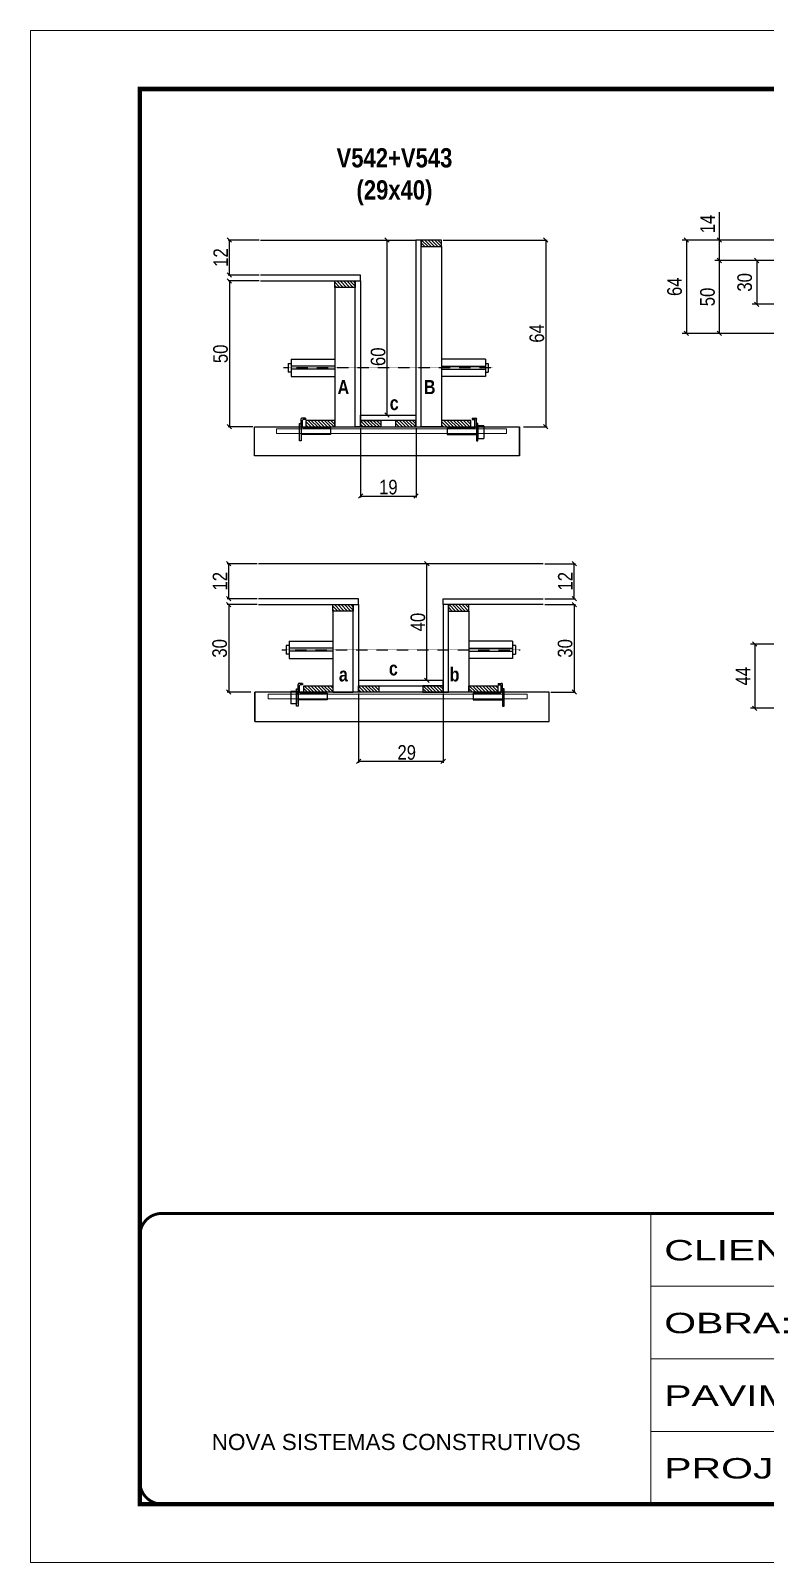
# Model space of a CAD drawing. Extents: x 3309 to 9590, y -2522 to 14608.
# Drawn here: x 6493 to 6997, y 8964 to 10014 of the extents above; entities that cross this region are included whole.
import ezdxf

# ---------------------------------------------------------------- set-up
doc = ezdxf.new("R2010")
doc.units = 0
for name, pattern in [('CONTINUO', [0]), ('DASHED', [0.75, 0.5, -0.25]), ('HIDDEN', [0.375, 0.25, -0.125])]:
    doc.linetypes.add(name, pattern=pattern)
for name, color, linetype in [('barrote', 251, 'Continuous'), ('COTA', 241, 'Continuous'), ('detalhes', 4, 'Continuous'), ('NOMENCLATURA', 7, 'Continuous'), ('Painéis', 200, 'Continuous'), ('presilha', 1, 'Continuous'), ('SARR_2.2x10', 60, 'Continuous'), ('SARR_2.2x7', 40, 'Continuous'), ('SARR_3.5x7', 81, 'Continuous'), ('TENSOR', 3, 'Continuous')]:
    doc.layers.add(name, color=color, linetype=linetype)
for name, color, linetype, lineweight in [('CONCRETO', 251, 'Continuous', 25), ('Folhas', 255, 'Continuous', 9), ('SARRAFO DE PRESSAO', 251, 'DASHED', 9), ('SCO-___-LAJ', 2, 'Continuous', 0)]:
    doc.layers.add(name, color=color, linetype=linetype, lineweight=lineweight)
doc.styles.add('ARIAL', font='arial.ttf')
doc.styles.add('COTA TECNICA', font='techl___.ttf', dxfattribs={"height": 10})
doc.styles.add('COTA TECNICA 2X', font='techl___.ttf', dxfattribs={"height": 10})
doc.styles.add('TECNICA', font='techb___.ttf', dxfattribs={"height": 10})
doc.styles.add('Tecnologia', font='')
doc.styles.get('Tecnologia').set_extended_font_data('Forgotten Futurist')
doc.dimstyles.new('PAINEL', dxfattribs={"dimtxt": 10, "dimasz": 3, "dimexe": 3, "dimexo": 3, "dimgap": 3, "dimtad": 1, "dimdec": 1, "dimzin": 12, "dimdsep": 46, "dimtxsty": 'COTA TECNICA', "dimblk1": 'OBLIQUE', "dimblk2": 'OBLIQUE', "dimsah": 1, "dimcen": 0.9, "dimclrd": 4, "dimclre": 4, "dimclrt": 240, "dimadec": 1, "dimazin": 3, "dimtfac": 1, "dimtdec": 1, "dimtmove": 0, "dimatfit": 3, "dimfxl": 1, "dimtolj": 1, "dimtzin": 12, "dimarcsym": 0})
doc.dimstyles.new('SECAO', dxfattribs={"dimscale": 0.333333, "dimtxt": 5, "dimasz": 9, "dimexe": 3, "dimexo": 3, "dimgap": 3, "dimtad": 1, "dimdec": 1, "dimlfac": 0.5, "dimzin": 12, "dimdsep": 46, "dimtxsty": 'COTA TECNICA 2X', "dimblk1": 'OBLIQUE', "dimblk2": 'OBLIQUE', "dimsah": 1, "dimcen": 0.9, "dimclrd": 4, "dimclre": 4, "dimclrt": 240, "dimadec": 1, "dimazin": 3, "dimtfac": 1, "dimtdec": 1, "dimtmove": 0, "dimatfit": 3, "dimfxl": 1, "dimtolj": 1, "dimtzin": 12, "dimarcsym": 0})
pattern_1 = [(135, (39954.7894, -113770.1846), (-1.122532015, -1.122532015), [])]

# ---------------------------------------------------------------- blocks, each defined once
blk = doc.blocks.new('9999999999')
at = {"color": 30, "linetype": 'CONTINUO'}
for p, q in [((98564.6, 34230.2), (98564.6, 34429.4)), ((98564.6, 34379.6), (99584, 34379.6)), ((98564.6, 34329.8), (99488, 34329.8)), ((98564.6, 34280), (99488, 34280))]:
    blk.add_line(p, q, dxfattribs=at)
at = {"color": 30, "linetype": 'CONTINUO', "const_width": 2}
blk.add_lwpolyline([(99584, 34230.2), (99584, 34414.4, 0.414214), (99569, 34429.4), (98229, 34429.4, 0.414214), (98214, 34414.4), (98214, 34245.2, 0.414214), (98229, 34230.2), (99584, 34230.2)], format="xyb", dxfattribs=at)
at = {"layer": 'Folhas'}
blk.add_lwpolyline([(98139, 34190.2), (99624, 34190.2), (99624, 35240.2), (98139, 35240.2)], close=True, dxfattribs=at)
at = {"layer": 'Folhas', "color": 30, "const_width": 3}
blk.add_lwpolyline([(98214, 34230.2), (99584, 34230.2), (99584, 35200.2), (98214, 35200.2)], close=True, dxfattribs=at)
at = {"color": 7, "linetype": 'Continuous', "ltscale": 5, "style": 'ARIAL'}
blk.add_text('NOVA SISTEMAS CONSTRUTIVOS', height=11.059, dxfattribs=at).set_placement((98263.2, 34267.2))
at = {"layer": 'Folhas', "color": 7, "style": 'Tecnologia', "width": 1.5}
for s, p in [('CLIENTE:', (98573.7, 34397.2)), ('OBRA:', (98573.7, 34347.3)), ('PAVIMENTO:', (98573.7, 34297.5)), ('PROJETO:', (98573.7, 34247.7))]:
    blk.add_text(s, height=14, dxfattribs=at).set_placement(p)
blk = doc.blocks.new('_Oblique')
at = {"color": 0, "linetype": 'ByBlock', "lineweight": -2}
blk.add_line((-0.5, -0.5), (0.5, 0.5), dxfattribs=at)
blk = doc.blocks.new('*D407')
at = {"layer": 'COTA', "color": 4, "lineweight": -2, "transparency": 16777216}
for p, q in [((6719.3, 9741), (6719.3, 9693.5)), ((6757.3, 9741), (6757.3, 9693.5)), ((6719.3, 9694.5), (6757.3, 9694.5))]:
    blk.add_line(p, q, dxfattribs=at)
at = {"layer": 'Defpoints', "color": 0, "transparency": 16777216}
for p in [(6719.3, 9742), (6757.3, 9742), (6757.3, 9694.5)]:
    blk.add_point(p, dxfattribs=at)
at = {"layer": 'COTA', "color": 4, "lineweight": -2, "transparency": 16777216, "xscale": 3, "yscale": 3, "zscale": 3, "rotation": 180}
blk.add_blockref('_Oblique', (6719.3, 9694.5), dxfattribs=at)
at = {"layer": 'COTA', "color": 4, "lineweight": -2, "transparency": 16777216, "xscale": 3, "yscale": 3, "zscale": 3}
blk.add_blockref('_Oblique', (6757.3, 9694.5), dxfattribs=at)
at = {"layer": 'COTA', "color": 240, "transparency": 16777216, "insert": (6738.3, 9700.6), "char_height": 10, "attachment_point": 5, "style": 'COTA TECNICA 2X'}
blk.add_mtext('\\A1;19', dxfattribs=at)
blk = doc.blocks.new('PRESILHA METÁLICA 1')
at = {"layer": 'presilha'}
for p, q in [((7.5, 10.6), (7.5, 19.9)), ((12, 21), (8.6, 21)), ((9, 11.6), (9, 18.9)), ((12, 19.5), (9.6, 19.5)), ((12, 21), (12, 19.5)), ((0, 13), (6, 13)), ((0, 13), (0, 0)), ((6, 0), (0, 0)), ((6, 15.5), (7.5, 15.5)), ((6, -2.5), (6, 15.5)), ((6, 13), (6, 0)), ((7.5, 15.5), (7.5, -2.5)), ((37.5, 4.1), (7.5, 4.1)), ((37.5, 11), (9.6, 11)), ((37.5, 11), (37.5, 4.1)), ((7.5, -2.5), (6, -2.5))]:
    blk.add_line(p, q, dxfattribs=at)
for centre, radius, start, end in [((8.6, 19.9), 1.14, 90, 180), ((9.6, 18.9), 0.57, 90, 180), ((9.6, 11.6), 0.57, 180, 270)]:
    blk.add_arc(centre, radius, start, end, dxfattribs=at)
blk = doc.blocks.new('PRESILHA METÁLICA 2')
at = {"layer": 'presilha'}
for p, q in [((-5.2, 23.5), (-5.2, 22)), ((-5.2, 23.5), (-1.9, 23.5)), ((-5.2, 22), (-2.8, 22)), ((-2.2, 14.1), (-2.2, 21.4)), ((0.8, 18), (-0.8, 18)), ((-0.8, 18), (-0.8, 0)), ((-0.8, 14.6), (-0.8, 22.4)), ((0.8, 0), (0.8, 18)), ((-30.8, 13.5), (-30.8, 6.6)), ((-30.8, 13.5), (-2.8, 13.5)), ((-30.8, 6.6), (-0.8, 6.6)), ((-0.8, 0), (0.8, 0))]:
    blk.add_line(p, q, dxfattribs=at)
for centre, radius, start, end in [((-2.8, 21.4), 0.57, 0, 90), ((-1.9, 22.4), 1.14, 0, 90), ((-2.8, 14.1), 0.57, 270, 0)]:
    blk.add_arc(centre, radius, start, end, dxfattribs=at)
blk = doc.blocks.new('*D408')
at = {"layer": 'COTA', "color": 4, "lineweight": -2, "transparency": 16777216}
for p, q in [((6775.9, 9870), (6847.3, 9870)), ((6846.3, 9870), (6846.3, 9742)), ((6831.1, 9742), (6847.3, 9742))]:
    blk.add_line(p, q, dxfattribs=at)
at = {"layer": 'Defpoints', "color": 0, "transparency": 16777216}
for p in [(6774.9, 9870), (6830.1, 9742), (6846.3, 9742)]:
    blk.add_point(p, dxfattribs=at)
at = {"layer": 'COTA', "color": 4, "lineweight": -2, "transparency": 16777216, "xscale": 3, "yscale": 3, "zscale": 3}
for p, rotation in [((6846.3, 9870), 90), ((6846.3, 9742), 270)]:
    blk.add_blockref('_Oblique', p, dxfattribs=dict(at, rotation=rotation))
at = {"layer": 'COTA', "color": 240, "transparency": 16777216, "insert": (6840.2, 9806), "char_height": 10, "attachment_point": 5, "rotation": 90, "style": 'COTA TECNICA 2X'}
blk.add_mtext('\\A1;64', dxfattribs=at)
blk = doc.blocks.new('*D409')
at = {"layer": 'COTA', "color": 4, "lineweight": -2, "transparency": 16777216}
for p, q in [((6649.6, 9842), (6628.3, 9842)), ((6629.3, 9842), (6629.3, 9742)), ((6645.4, 9742), (6628.3, 9742))]:
    blk.add_line(p, q, dxfattribs=at)
at = {"layer": 'Defpoints', "color": 0, "transparency": 16777216}
for p in [(6650.6, 9842), (6629.3, 9742), (6646.4, 9742)]:
    blk.add_point(p, dxfattribs=at)
at = {"layer": 'COTA', "color": 4, "lineweight": -2, "transparency": 16777216, "xscale": 3, "yscale": 3, "zscale": 3}
for p, rotation in [((6629.3, 9842), 90), ((6629.3, 9742), 270)]:
    blk.add_blockref('_Oblique', p, dxfattribs=dict(at, rotation=rotation))
at = {"layer": 'COTA', "color": 240, "transparency": 16777216, "insert": (6623.2, 9792), "char_height": 10, "attachment_point": 5, "rotation": 90, "style": 'COTA TECNICA 2X'}
blk.add_mtext('\\A1;50', dxfattribs=at)
blk = doc.blocks.new('*D410')
at = {"layer": 'COTA', "color": 4, "lineweight": -2, "transparency": 16777216}
for p, q in [((6720.3, 9870), (6738.4, 9870)), ((6737.4, 9750), (6737.4, 9870)), ((6720.3, 9750), (6738.4, 9750))]:
    blk.add_line(p, q, dxfattribs=at)
at = {"layer": 'Defpoints', "color": 0, "transparency": 16777216}
for p in [(6719.3, 9870), (6737.4, 9870), (6719.3, 9750)]:
    blk.add_point(p, dxfattribs=at)
at = {"layer": 'COTA', "color": 4, "lineweight": -2, "transparency": 16777216, "xscale": 3, "yscale": 3, "zscale": 3}
for p, rotation in [((6737.4, 9870), 90), ((6737.4, 9750), 270)]:
    blk.add_blockref('_Oblique', p, dxfattribs=dict(at, rotation=rotation))
at = {"layer": 'COTA', "color": 240, "transparency": 16777216, "insert": (6731.3, 9790), "char_height": 10, "attachment_point": 5, "rotation": 90, "style": 'COTA TECNICA 2X'}
blk.add_mtext('\\A1;60', dxfattribs=at)
blk = doc.blocks.new('*D411')
at = {"layer": 'COTA', "color": 4, "lineweight": -2, "transparency": 16777216}
for p, q in [((6649.6, 9870), (6628.3, 9870)), ((6629.3, 9846), (6629.3, 9870)), ((6649.6, 9846), (6628.3, 9846))]:
    blk.add_line(p, q, dxfattribs=at)
at = {"layer": 'Defpoints', "color": 0, "transparency": 16777216}
for p in [(6629.3, 9870), (6650.6, 9870), (6650.6, 9846)]:
    blk.add_point(p, dxfattribs=at)
at = {"layer": 'COTA', "color": 4, "lineweight": -2, "transparency": 16777216, "xscale": 3, "yscale": 3, "zscale": 3}
for p, rotation in [((6629.3, 9870), 90), ((6629.3, 9846), 270)]:
    blk.add_blockref('_Oblique', p, dxfattribs=dict(at, rotation=rotation))
at = {"layer": 'COTA', "color": 240, "transparency": 16777216, "insert": (6623.3, 9858), "char_height": 10, "attachment_point": 5, "rotation": 90, "style": 'COTA TECNICA 2X'}
blk.add_mtext('\\A1;12', dxfattribs=at)
blk = doc.blocks.new('*D412')
at = {"layer": 'COTA', "color": 4, "lineweight": -2, "transparency": 16777216}
for p, q in [((6717.9, 9559.1), (6717.9, 9511.6)), ((6775.9, 9559.1), (6775.9, 9511.6)), ((6775.9, 9512.6), (6717.9, 9512.6))]:
    blk.add_line(p, q, dxfattribs=at)
at = {"layer": 'Defpoints', "color": 0, "transparency": 16777216}
for p in [(6717.9, 9560.1), (6775.9, 9560.1), (6717.9, 9512.6)]:
    blk.add_point(p, dxfattribs=at)
at = {"layer": 'COTA', "color": 4, "lineweight": -2, "transparency": 16777216, "xscale": 3, "yscale": 3, "zscale": 3, "rotation": 180}
blk.add_blockref('_Oblique', (6717.9, 9512.6), dxfattribs=at)
at = {"layer": 'COTA', "color": 4, "lineweight": -2, "transparency": 16777216, "xscale": 3, "yscale": 3, "zscale": 3}
blk.add_blockref('_Oblique', (6775.9, 9512.6), dxfattribs=at)
at = {"layer": 'COTA', "color": 240, "transparency": 16777216, "insert": (6750.9, 9518.7), "char_height": 10, "attachment_point": 5, "style": 'COTA TECNICA 2X'}
blk.add_mtext('\\A1;29', dxfattribs=at)
blk = doc.blocks.new('*D413')
at = {"layer": 'COTA', "color": 4, "lineweight": -2, "transparency": 16777216}
for p, q in [((6648.2, 9620.1), (6627.8, 9620.1)), ((6628.8, 9620.1), (6628.8, 9560.1)), ((6644, 9560.1), (6627.8, 9560.1))]:
    blk.add_line(p, q, dxfattribs=at)
at = {"layer": 'Defpoints', "color": 0, "transparency": 16777216}
for p in [(6649.2, 9620.1), (6628.8, 9560.1), (6645, 9560.1)]:
    blk.add_point(p, dxfattribs=at)
at = {"layer": 'COTA', "color": 4, "lineweight": -2, "transparency": 16777216, "xscale": 3, "yscale": 3, "zscale": 3}
for p, rotation in [((6628.8, 9620.1), 90), ((6628.8, 9560.1), 270)]:
    blk.add_blockref('_Oblique', p, dxfattribs=dict(at, rotation=rotation))
at = {"layer": 'COTA', "color": 240, "transparency": 16777216, "insert": (6622.6, 9590.1), "char_height": 10, "attachment_point": 5, "rotation": 90, "style": 'COTA TECNICA 2X'}
blk.add_mtext('\\A1;30', dxfattribs=at)
blk = doc.blocks.new('*D414')
at = {"layer": 'COTA', "color": 4, "lineweight": -2, "transparency": 16777216}
for p, q in [((6845.6, 9620.1), (6866.8, 9620.1)), ((6865.8, 9620.1), (6865.8, 9560.1)), ((6849.7, 9560.1), (6866.8, 9560.1))]:
    blk.add_line(p, q, dxfattribs=at)
at = {"layer": 'Defpoints', "color": 0, "transparency": 16777216}
for p in [(6844.6, 9620.1), (6848.7, 9560.1), (6865.8, 9560.1)]:
    blk.add_point(p, dxfattribs=at)
at = {"layer": 'COTA', "color": 4, "lineweight": -2, "transparency": 16777216, "xscale": 3, "yscale": 3, "zscale": 3}
for p, rotation in [((6865.8, 9620.1), 90), ((6865.8, 9560.1), 270)]:
    blk.add_blockref('_Oblique', p, dxfattribs=dict(at, rotation=rotation))
at = {"layer": 'COTA', "color": 240, "transparency": 16777216, "insert": (6859.6, 9590.1), "char_height": 10, "attachment_point": 5, "rotation": 90, "style": 'COTA TECNICA 2X'}
blk.add_mtext('\\A1;30', dxfattribs=at)
blk = doc.blocks.new('*D415')
at = {"layer": 'COTA', "color": 4, "lineweight": -2, "transparency": 16777216}
for p, q in [((6774.9, 9648.1), (6763.7, 9648.1)), ((6764.7, 9568.1), (6764.7, 9648.1)), ((6774.9, 9568.1), (6763.7, 9568.1))]:
    blk.add_line(p, q, dxfattribs=at)
at = {"layer": 'Defpoints', "color": 0, "transparency": 16777216}
for p in [(6764.7, 9648.1), (6775.9, 9648.1), (6775.9, 9568.1)]:
    blk.add_point(p, dxfattribs=at)
at = {"layer": 'COTA', "color": 4, "lineweight": -2, "transparency": 16777216, "xscale": 3, "yscale": 3, "zscale": 3}
for p, rotation in [((6764.7, 9648.1), 90), ((6764.7, 9568.1), 270)]:
    blk.add_blockref('_Oblique', p, dxfattribs=dict(at, rotation=rotation))
at = {"layer": 'COTA', "color": 240, "transparency": 16777216, "insert": (6758.6, 9608.1), "char_height": 10, "attachment_point": 5, "rotation": 90, "style": 'COTA TECNICA 2X'}
blk.add_mtext('\\A1;40', dxfattribs=at)
blk = doc.blocks.new('*D416')
at = {"layer": 'COTA', "color": 4, "lineweight": -2, "transparency": 16777216}
for p, q in [((6845.6, 9648.1), (6866.8, 9648.1)), ((6865.8, 9624.1), (6865.8, 9648.1)), ((6845.6, 9624.1), (6866.8, 9624.1))]:
    blk.add_line(p, q, dxfattribs=at)
at = {"layer": 'Defpoints', "color": 0, "transparency": 16777216}
for p in [(6844.6, 9648.1), (6865.8, 9648.1), (6844.6, 9624.1)]:
    blk.add_point(p, dxfattribs=at)
at = {"layer": 'COTA', "color": 4, "lineweight": -2, "transparency": 16777216, "xscale": 3, "yscale": 3, "zscale": 3}
for p, rotation in [((6865.8, 9648.1), 90), ((6865.8, 9624.1), 270)]:
    blk.add_blockref('_Oblique', p, dxfattribs=dict(at, rotation=rotation))
at = {"layer": 'COTA', "color": 240, "transparency": 16777216, "insert": (6859.7, 9636.1), "char_height": 10, "attachment_point": 5, "rotation": 90, "style": 'COTA TECNICA 2X'}
blk.add_mtext('\\A1;12', dxfattribs=at)
blk = doc.blocks.new('*D417')
at = {"layer": 'COTA', "color": 4, "lineweight": -2, "transparency": 16777216}
for p, q in [((6648.2, 9648.1), (6627.8, 9648.1)), ((6628.8, 9624.1), (6628.8, 9648.1)), ((6648.2, 9624.1), (6627.8, 9624.1))]:
    blk.add_line(p, q, dxfattribs=at)
at = {"layer": 'Defpoints', "color": 0, "transparency": 16777216}
for p in [(6628.8, 9648.1), (6649.2, 9648.1), (6649.2, 9624.1)]:
    blk.add_point(p, dxfattribs=at)
at = {"layer": 'COTA', "color": 4, "lineweight": -2, "transparency": 16777216, "xscale": 3, "yscale": 3, "zscale": 3}
for p, rotation in [((6628.8, 9648.1), 90), ((6628.8, 9624.1), 270)]:
    blk.add_blockref('_Oblique', p, dxfattribs=dict(at, rotation=rotation))
at = {"layer": 'COTA', "color": 240, "transparency": 16777216, "insert": (6622.8, 9636.1), "char_height": 10, "attachment_point": 5, "rotation": 90, "style": 'COTA TECNICA 2X'}
blk.add_mtext('\\A1;12', dxfattribs=at)
blk = doc.blocks.new('*D422')
at = {"layer": 'COTA', "color": 4, "lineweight": -2, "transparency": 16777216}
for p, q in [((7010.5, 9856), (6962.4, 9856)), ((6965.4, 9806), (6965.4, 9856)), ((7010.5, 9806), (6962.4, 9806))]:
    blk.add_line(p, q, dxfattribs=at)
at = {"layer": 'Defpoints', "color": 0, "transparency": 16777216}
for p in [(6965.4, 9856), (7013.5, 9856), (7013.5, 9806)]:
    blk.add_point(p, dxfattribs=at)
at = {"layer": 'COTA', "color": 4, "lineweight": -2, "transparency": 16777216, "xscale": 3, "yscale": 3, "zscale": 3}
for p, rotation in [((6965.4, 9856), 90), ((6965.4, 9806), 270)]:
    blk.add_blockref('_Oblique', p, dxfattribs=dict(at, rotation=rotation))
at = {"layer": 'COTA', "color": 240, "transparency": 16777216, "insert": (6957.3, 9831), "char_height": 10, "attachment_point": 5, "rotation": 90, "style": 'COTA TECNICA'}
blk.add_mtext('\\A1;50', dxfattribs=at)
blk = doc.blocks.new('*D424')
at = {"layer": 'COTA', "color": 4, "lineweight": -2, "transparency": 16777216}
for p, q in [((6965.4, 9870), (6965.4, 9889.1)), ((7010.5, 9870), (6962.4, 9870)), ((6965.4, 9856), (6965.4, 9870)), ((7037.5, 9856), (6962.4, 9856))]:
    blk.add_line(p, q, dxfattribs=at)
at = {"layer": 'Defpoints', "color": 0, "transparency": 16777216}
for p in [(6965.4, 9870), (7013.5, 9870, 0), (7040.5, 9856, 0)]:
    blk.add_point(p, dxfattribs=at)
at = {"layer": 'COTA', "color": 4, "lineweight": -2, "transparency": 16777216, "xscale": 3, "yscale": 3, "zscale": 3}
for p, rotation in [((6965.4, 9870), 90), ((6965.4, 9856), 270)]:
    blk.add_blockref('_Oblique', p, dxfattribs=dict(at, rotation=rotation))
at = {"layer": 'COTA', "color": 240, "transparency": 16777216, "insert": (6957.3, 9881), "char_height": 10, "attachment_point": 5, "rotation": 90, "style": 'COTA TECNICA'}
blk.add_mtext('\\A1;14', dxfattribs=at)
blk = doc.blocks.new('*D420')
at = {"layer": 'COTA', "color": 4, "lineweight": -2, "transparency": 16777216}
for p, q in [((7010.5, 9870), (6939.8, 9870)), ((6942.8, 9870), (6942.8, 9806)), ((7010.5, 9806), (6939.8, 9806))]:
    blk.add_line(p, q, dxfattribs=at)
at = {"layer": 'Defpoints', "color": 0, "transparency": 16777216}
for p in [(7013.5, 9870, 0), (6942.8, 9806), (7013.5, 9806, 0)]:
    blk.add_point(p, dxfattribs=at)
at = {"layer": 'COTA', "color": 4, "lineweight": -2, "transparency": 16777216, "xscale": 3, "yscale": 3, "zscale": 3}
for p, rotation in [((6942.8, 9870), 90), ((6942.8, 9806), 270)]:
    blk.add_blockref('_Oblique', p, dxfattribs=dict(at, rotation=rotation))
at = {"layer": 'COTA', "color": 240, "transparency": 16777216, "insert": (6934.7, 9838), "char_height": 10, "attachment_point": 5, "rotation": 90, "style": 'COTA TECNICA'}
blk.add_mtext('\\A1;64', dxfattribs=at)
blk = doc.blocks.new('*D425')
at = {"layer": 'COTA', "color": 4, "lineweight": -2, "transparency": 16777216}
for p, q in [((7037.5, 9856), (6988, 9856)), ((6991, 9856), (6991, 9826)), ((7010.5, 9826), (6988, 9826))]:
    blk.add_line(p, q, dxfattribs=at)
at = {"layer": 'Defpoints', "color": 0, "transparency": 16777216}
for p in [(7040.5, 9856, 0), (6991, 9826), (7013.5, 9826, 0)]:
    blk.add_point(p, dxfattribs=at)
at = {"layer": 'COTA', "color": 4, "lineweight": -2, "transparency": 16777216, "xscale": 3, "yscale": 3, "zscale": 3}
for p, rotation in [((6991, 9856), 90), ((6991, 9826), 270)]:
    blk.add_blockref('_Oblique', p, dxfattribs=dict(at, rotation=rotation))
at = {"layer": 'COTA', "color": 240, "transparency": 16777216, "insert": (6982.8, 9841), "char_height": 10, "attachment_point": 5, "rotation": 90, "style": 'COTA TECNICA'}
blk.add_mtext('\\A1;30', dxfattribs=at)
blk = doc.blocks.new('*D449')
at = {"layer": 'COTA', "color": 4, "lineweight": -2, "transparency": 16777216}
for p, q in [((7010.8, 9593), (6986.7, 9593)), ((6989.7, 9593), (6989.7, 9549)), ((7010.5, 9549), (6986.7, 9549))]:
    blk.add_line(p, q, dxfattribs=at)
at = {"layer": 'Defpoints', "color": 0, "transparency": 16777216}
for p in [(7013.8, 9593, 0), (6989.7, 9549), (7013.5, 9549, 0)]:
    blk.add_point(p, dxfattribs=at)
at = {"layer": 'COTA', "color": 4, "lineweight": -2, "transparency": 16777216, "xscale": 3, "yscale": 3, "zscale": 3}
for p, rotation in [((6989.7, 9593), 90), ((6989.7, 9549), 270)]:
    blk.add_blockref('_Oblique', p, dxfattribs=dict(at, rotation=rotation))
at = {"layer": 'COTA', "color": 240, "transparency": 16777216, "insert": (6981.6, 9571), "char_height": 10, "attachment_point": 5, "rotation": 90, "style": 'COTA TECNICA'}
blk.add_mtext('\\A1;44', dxfattribs=at)

msp = doc.modelspace()

# ---------------------------------------------------------------- hatches: boundary and pattern name
at = {"layer": 'SARR_2.2x10'}
h = msp.add_hatch(dxfattribs=at)
h.set_pattern_fill('ANSI31', color=256, scale=0.5, angle=90)
h.set_pattern_definition([(135, (39968.3894, -113770.1846), (-1.122532015, -1.122532015), [])])
h.paths.add_polyline_path([(6701.65, 9746.39), (6701.65, 9741.99), (6681.65, 9741.99), (6681.65, 9746.39)])
h = msp.add_hatch(dxfattribs=at)
h.set_pattern_fill('ANSI31', color=256, scale=0.5, angle=90)
h.set_pattern_definition([(135, (39875.1894, -113770.1846), (-1.122532015, -1.122532015), [])])
h.paths.add_polyline_path([(6794.85, 9746.39), (6794.85, 9741.99), (6774.85, 9741.99), (6774.85, 9746.39)])
h = msp.add_hatch(dxfattribs=at)
h.set_pattern_fill('ANSI31', color=256, scale=0.5, angle=90)
h.set_pattern_definition([(135, (39873.7953, -113952.0905), (-1.122532015, -1.122532015), [])])
h.paths.add_polyline_path([(6680.26, 9564.48), (6680.26, 9560.08), (6700.26, 9560.08), (6700.26, 9564.48)])
h = msp.add_hatch(dxfattribs=at)
h.set_pattern_fill('ANSI31', color=256, scale=0.5, angle=90)
h.set_pattern_definition([(135, (39986.9953, -113952.0905), (-1.122532015, -1.122532015), [])])
h.paths.add_polyline_path([(6793.46, 9564.48), (6793.46, 9560.08), (6813.46, 9560.08), (6813.46, 9564.48)])
at = {"layer": 'SARR_2.2x7'}
h = msp.add_hatch(dxfattribs=at)
h.set_pattern_fill('ANSI31', color=256, scale=0.5, angle=90)
h.set_pattern_definition([(135, (39889.1894, -113646.5846), (-1.122532015, -1.122532015), [])])
h.paths.add_polyline_path([(6760.85, 9869.99), (6760.85, 9865.59), (6774.85, 9865.59), (6774.85, 9869.99)])
h = msp.add_hatch(dxfattribs=at)
h.set_pattern_fill('ANSI31', color=256, scale=0.5, angle=90)
h.set_pattern_definition([(135, (39869.1894, -113674.5846), (-1.122532015, -1.122532015), [])])
h.paths.add_polyline_path([(6715.65, 9841.99), (6715.65, 9837.59), (6701.65, 9837.59), (6701.65, 9841.99)])
h = msp.add_hatch(dxfattribs=at)
h.set_pattern_fill('ANSI31', color=256, scale=0.5, angle=90)
h.set_pattern_definition(pattern_1)
h.paths.add_polyline_path([(6733.25, 9746.39), (6733.25, 9741.99), (6719.25, 9741.99), (6719.25, 9746.39)])
h = msp.add_hatch(dxfattribs=at)
h.set_pattern_fill('ANSI31', color=256, scale=0.5, angle=90)
h.set_pattern_definition(pattern_1)
h.paths.add_polyline_path([(6743.25, 9741.99), (6743.25, 9746.39), (6757.25, 9746.39), (6757.25, 9741.99)])
h = msp.add_hatch(dxfattribs=at)
h.set_pattern_fill('ANSI31', color=256, scale=0.5, angle=90)
h.set_pattern_definition([(135, (39887.7953, -113896.4905), (-1.122532015, -1.122532015), [])])
h.paths.add_polyline_path([(6714.26, 9620.08), (6714.26, 9615.68), (6700.26, 9615.68), (6700.26, 9620.08)])
h = msp.add_hatch(dxfattribs=at)
h.set_pattern_fill('ANSI31', color=256, scale=0.5, angle=90)
h.set_pattern_definition([(135, (39887.7953, -113896.4905), (-1.122532015, -1.122532015), [])])
h.paths.add_polyline_path([(6779.46, 9620.08), (6779.46, 9615.68), (6793.46, 9615.68), (6793.46, 9620.08)])
h = msp.add_hatch(dxfattribs=at)
h.set_pattern_fill('ANSI31', color=256, scale=0.5, angle=90)
h.set_pattern_definition([(135, (39953.3953, -113952.0905), (-1.122532015, -1.122532015), [])])
h.paths.add_polyline_path([(6731.86, 9560.08), (6731.86, 9564.48), (6717.86, 9564.48), (6717.86, 9560.08)])
h = msp.add_hatch(dxfattribs=at)
h.set_pattern_fill('ANSI31', color=256, scale=0.5, angle=90)
h.set_pattern_definition([(135, (39973.3953, -113952.0905), (-1.122532015, -1.122532015), [])])
h.paths.add_polyline_path([(6761.86, 9564.48), (6761.86, 9560.08), (6775.86, 9560.08), (6775.86, 9564.48)])

# ---------------------------------------------------------------- linework, layer by layer
at = {"ltscale": 3}
for p, q in [((6671.65, 9788.44), (6671.65, 9776.44)), ((6671.65, 9788.44), (6701.65, 9788.44)), ((6804.85, 9788.44), (6774.85, 9788.44)), ((6804.85, 9788.44), (6804.85, 9776.44)), ((6669.65, 9785.44), (6669.65, 9779.44)), ((6669.65, 9785.44), (6671.65, 9785.44)), ((6671.65, 9779.44), (6669.65, 9779.44)), ((6701.65, 9783.44), (6671.65, 9783.44)), ((6701.65, 9781.44), (6671.65, 9781.44)), ((6671.65, 9776.44), (6701.65, 9776.44)), ((6774.85, 9783.44), (6804.85, 9783.44)), ((6774.85, 9781.44), (6804.85, 9781.44)), ((6804.85, 9776.44), (6774.85, 9776.44)), ((6804.85, 9785.44), (6806.85, 9785.44)), ((6804.85, 9779.44), (6806.85, 9779.44)), ((6806.85, 9785.44), (6806.85, 9779.44)), ((6668.26, 9592.15), (6668.26, 9586.15)), ((6670.26, 9592.15), (6668.26, 9592.15)), ((6670.26, 9595.15), (6670.26, 9583.15)), ((6670.26, 9595.15), (6700.26, 9595.15)), ((6700.26, 9590.15), (6670.26, 9590.15)), ((6700.26, 9588.15), (6670.26, 9588.15)), ((6823.46, 9595.15), (6793.46, 9595.15)), ((6793.46, 9590.15), (6823.46, 9590.15)), ((6793.46, 9588.15), (6823.46, 9588.15)), ((6823.46, 9595.15), (6823.46, 9583.15)), ((6825.46, 9592.15), (6823.46, 9592.15)), ((6825.46, 9592.15), (6825.46, 9586.15)), ((6670.26, 9586.15), (6668.26, 9586.15)), ((6670.26, 9583.15), (6700.26, 9583.15)), ((6823.46, 9583.15), (6793.46, 9583.15)), ((6823.46, 9586.15), (6825.46, 9586.15))]:
    msp.add_line(p, q, dxfattribs=at)
at = {"layer": 'barrote'}
msp.add_lwpolyline([(6828.31, 9721.99), (6646.39, 9721.99), (6646.39, 9741.99), (6828.31, 9741.99)], close=True, dxfattribs=at)
at = {"layer": 'barrote', "elevation": 0}
msp.add_lwpolyline([(6646.8, 9540.08), (6848.72, 9540.08), (6848.72, 9560.08), (6646.8, 9560.08)], close=True, dxfattribs=at)
at = {"layer": 'CONCRETO', "linetype": 'Continuous'}
for p, q in [((6650.55, 9869.99), (6757.25, 9869.99)), ((6844.56, 9648.08), (6649.16, 9648.08))]:
    msp.add_line(p, q, dxfattribs=at)
at = {"layer": 'detalhes', "color": 250}
for p, q in [((6828.31, 9721.99), (6828.31, 9741.99)), ((6646.8, 9540.08), (6646.8, 9560.08))]:
    msp.add_line(p, q, dxfattribs=at)
at = {"layer": 'Painéis', "linetype": 'Continuous'}
for points in [[(6760.85, 9741.99), (6760.85, 9869.99), (6757.25, 9869.99), (6757.25, 9741.99)], [(6715.65, 9741.99), (6715.65, 9841.99), (6719.25, 9841.99), (6719.25, 9741.99)], [(6719.25, 9749.99), (6757.25, 9749.99), (6757.25, 9746.39), (6719.25, 9746.39)]]:
    msp.add_lwpolyline(points, close=True, dxfattribs=at)
at = {"layer": 'Painéis', "linetype": 'Continuous', "elevation": 0}
for points in [[(6650.55, 9841.99), (6719.25, 9841.99), (6719.25, 9845.99), (6650.55, 9845.99)], [(6649.16, 9620.08), (6717.86, 9620.08), (6717.86, 9624.08), (6649.16, 9624.08)], [(6844.56, 9620.08), (6775.86, 9620.08), (6775.86, 9624.08), (6844.56, 9624.08)]]:
    msp.add_lwpolyline(points, dxfattribs=at)
for points in [[(6714.26, 9560.08), (6714.26, 9620.08), (6717.86, 9620.08), (6717.86, 9560.08)], [(6779.46, 9560.08), (6779.46, 9620.08), (6775.86, 9620.08), (6775.86, 9560.08)], [(6775.86, 9568.08), (6717.86, 9568.08), (6717.86, 9564.48), (6775.86, 9564.48)]]:
    msp.add_lwpolyline(points, close=True, dxfattribs=at)
at = {"layer": 'SARR_2.2x10'}
for points in [[(6701.65, 9746.39), (6681.65, 9746.39), (6681.65, 9741.99), (6701.65, 9741.99)], [(6794.85, 9746.39), (6774.85, 9746.39), (6774.85, 9741.99), (6794.85, 9741.99)]]:
    msp.add_lwpolyline(points, close=True, dxfattribs=at)
at = {"layer": 'SARR_2.2x10', "elevation": 0}
for points in [[(6680.26, 9564.48), (6700.26, 9564.48), (6700.26, 9560.08), (6680.26, 9560.08)], [(6793.46, 9564.48), (6813.46, 9564.48), (6813.46, 9560.08), (6793.46, 9560.08)]]:
    msp.add_lwpolyline(points, close=True, dxfattribs=at)
at = {"layer": 'SARR_2.2x7', "elevation": 0}
for points in [[(6774.85, 9869.99), (6760.85, 9869.99), (6760.85, 9865.59), (6774.85, 9865.59)], [(6701.65, 9841.99), (6715.65, 9841.99), (6715.65, 9837.59), (6701.65, 9837.59)], [(6700.26, 9620.08), (6714.26, 9620.08), (6714.26, 9615.68), (6700.26, 9615.68)], [(6793.46, 9620.08), (6779.46, 9620.08), (6779.46, 9615.68), (6793.46, 9615.68)], [(6717.86, 9564.48), (6731.86, 9564.48), (6731.86, 9560.08), (6717.86, 9560.08)], [(6775.86, 9564.48), (6761.86, 9564.48), (6761.86, 9560.08), (6775.86, 9560.08)]]:
    msp.add_lwpolyline(points, close=True, dxfattribs=at)
at = {"layer": 'SARR_2.2x7'}
for points in [[(6719.25, 9746.39), (6733.25, 9746.39), (6733.25, 9741.99), (6719.25, 9741.99)], [(6757.25, 9746.39), (6743.25, 9746.39), (6743.25, 9741.99), (6757.25, 9741.99)]]:
    msp.add_lwpolyline(points, close=True, dxfattribs=at)
at = {"layer": 'SARR_3.5x7'}
for points in [[(6760.85, 9865.59), (6774.85, 9865.59), (6774.85, 9741.99), (6760.85, 9741.99)], [(6715.65, 9837.59), (6701.65, 9837.59), (6701.65, 9741.99), (6715.65, 9741.99)]]:
    msp.add_lwpolyline(points, close=True, dxfattribs=at)
at = {"layer": 'SARR_3.5x7', "elevation": 0}
for points in [[(6714.26, 9615.68), (6700.26, 9615.68), (6700.26, 9560.08), (6714.26, 9560.08)], [(6779.46, 9615.68), (6793.46, 9615.68), (6793.46, 9560.08), (6779.46, 9560.08)]]:
    msp.add_lwpolyline(points, close=True, dxfattribs=at)
at = {"layer": 'SCO-___-LAJ', "color": 1}
msp.add_lwpolyline([(6819.3, 9740.65), (6661.47, 9740.65), (6661.47, 9737.45), (6819.3, 9737.45)], close=True, dxfattribs=at)
at = {"layer": 'SCO-___-LAJ', "color": 1, "elevation": 0}
msp.add_lwpolyline([(6655.8, 9558.75), (6833.64, 9558.75), (6833.64, 9555.55), (6655.8, 9555.55)], close=True, dxfattribs=at)
at = {"layer": 'TENSOR', "linetype": 'HIDDEN', "ltscale": 0.5}
for p, q in [((6809.85, 9782.44), (6666.35, 9782.44)), ((6665.26, 9589.15), (6828.76, 9589.15))]:
    msp.add_line(p, q, dxfattribs=at)

# ---------------------------------------------------------------- block references
at = {"layer": 'presilha', "yscale": 0.6666666666666666, "zscale": 0.6666666666666666}
for name, p, xscale in [('PRESILHA METÁLICA 2', (6677.97, 9732.35), -0.6666666666666666), ('PRESILHA METÁLICA 1', (6803.72, 9734.02), -0.6666666666666666), ('PRESILHA METÁLICA 1', (6671.39, 9552.11), 0.6666666666666666), ('PRESILHA METÁLICA 2', (6817.14, 9550.45), 0.6666666666666666)]:
    msp.add_blockref(name, p, dxfattribs=dict(at, xscale=xscale))
at = {"layer": 'SARRAFO DE PRESSAO', "color": 6, "linetype": 'ByBlock'}
msp.add_blockref('9999999999', (-91646.11, -25226.65), dxfattribs=at)

# ---------------------------------------------------------------- texts
at = {"layer": 'detalhes', "style": 'TECNICA'}
for s, p in [('A', (6703.48, 9764.41)), ('B', (6762.72, 9764.42)), ('c', (6739.26, 9753.46)), ('c', (6738.68, 9571.55)), ('b', (6780.36, 9567.43)), ('a', (6704.38, 9567.44))]:
    msp.add_text(s, height=9.6, dxfattribs=at).set_placement(p)
at = {"layer": 'NOMENCLATURA', "insert": (6742.49, 9932.99), "char_height": 13.2, "attachment_point": 2, "style": 'TECNICA'}
msp.add_mtext_dynamic_manual_height_columns('V542+V543\\P(29x40)', width=300.2766, gutter_width=1, heights=[0], dxfattribs=at)

# ---------------------------------------------------------------- dimensions: what is measured, and where the dimension line sits
at = {"layer": 'COTA'}
for base, p1, p2, dimstyle, picture, middle in [((6965.37, 9869.99), (7040.51, 9855.99, 0), (7013.51, 9869.99, 0), 'PAINEL', '*D424', (6957.3, 9881.04)), ((6629.33, 9869.99), (6650.55, 9845.99), (6650.55, 9869.99), 'SECAO', '*D411', (6623.27, 9857.99)), ((6846.3, 9741.99, 0), (6774.85, 9869.99), (6830.06, 9741.99, 0), 'SECAO', '*D408', (6840.2, 9805.99, 0)), ((6942.83, 9805.99), (7013.51, 9869.99, 0), (7013.51, 9805.99, 0), 'PAINEL', '*D420', (6934.73, 9837.99)), ((6965.37, 9855.99, 0), (7013.51, 9805.99, 0), (7013.51, 9855.99, 0), 'PAINEL', '*D422', (6957.26, 9830.99, 0)), ((6991, 9825.99), (7040.51, 9855.99, 0), (7013.51, 9825.99, 0), 'PAINEL', '*D425', (6982.78, 9840.99)), ((6629.33, 9741.99, 0), (6650.55, 9841.99), (6646.44, 9741.99, 0), 'SECAO', '*D409', (6623.22, 9791.99, 0)), ((6628.81, 9648.08), (6649.16, 9624.08), (6649.16, 9648.08), 'SECAO', '*D417', (6622.75, 9636.08)), ((6865.77, 9648.08), (6844.56, 9624.08), (6844.56, 9648.08), 'SECAO', '*D416', (6859.72, 9636.08)), ((6628.81, 9560.08), (6649.16, 9620.08), (6645.04, 9560.08), 'SECAO', '*D413', (6622.59, 9590.08)), ((6865.77, 9560.08), (6844.56, 9620.08), (6848.67, 9560.08), 'SECAO', '*D414', (6859.56, 9590.08)), ((6989.68, 9548.96), (7013.76, 9592.96, 0), (7013.51, 9548.96, 0), 'PAINEL', '*D449', (6981.61, 9570.96))]:
    dim = msp.add_linear_dim(base=base, p1=p1, p2=p2, angle=90, dimstyle=dimstyle, dxfattribs=at)
    dim.commit()
    dim.dimension.update_dxf_attribs({"geometry": picture, "text_midpoint": middle})
for base, p1, p2, angle, picture, middle in [((6737.36, 9869.99), (6719.25, 9749.99), (6719.25, 9869.99), 90, '*D410', (6737.36, 9789.99)), ((6764.68, 9648.08), (6775.86, 9568.08), (6775.86, 9648.08), 90, '*D415', (6764.68, 9608.08)), ((6717.86, 9512.61), (6775.86, 9560.08), (6717.86, 9560.08), 180, '*D412', (6750.86, 9512.61))]:
    dim = msp.add_linear_dim(base=base, p1=p1, p2=p2, angle=angle, dimstyle='SECAO', dxfattribs=at)
    dim.commit()
    dim.dimension.update_dxf_attribs({"geometry": picture, "text_midpoint": middle, "dimtype": 160})
dim = msp.add_linear_dim(base=(6757.25, 9694.51), p1=(6719.25, 9741.99), p2=(6757.25, 9741.99), dimstyle='SECAO', dxfattribs=at)
dim.commit()
dim.dimension.update_dxf_attribs({"geometry": '*D407', "text_midpoint": (6738.25, 9694.51), "dimtype": 160})

doc.saveas('drawing.dxf')
